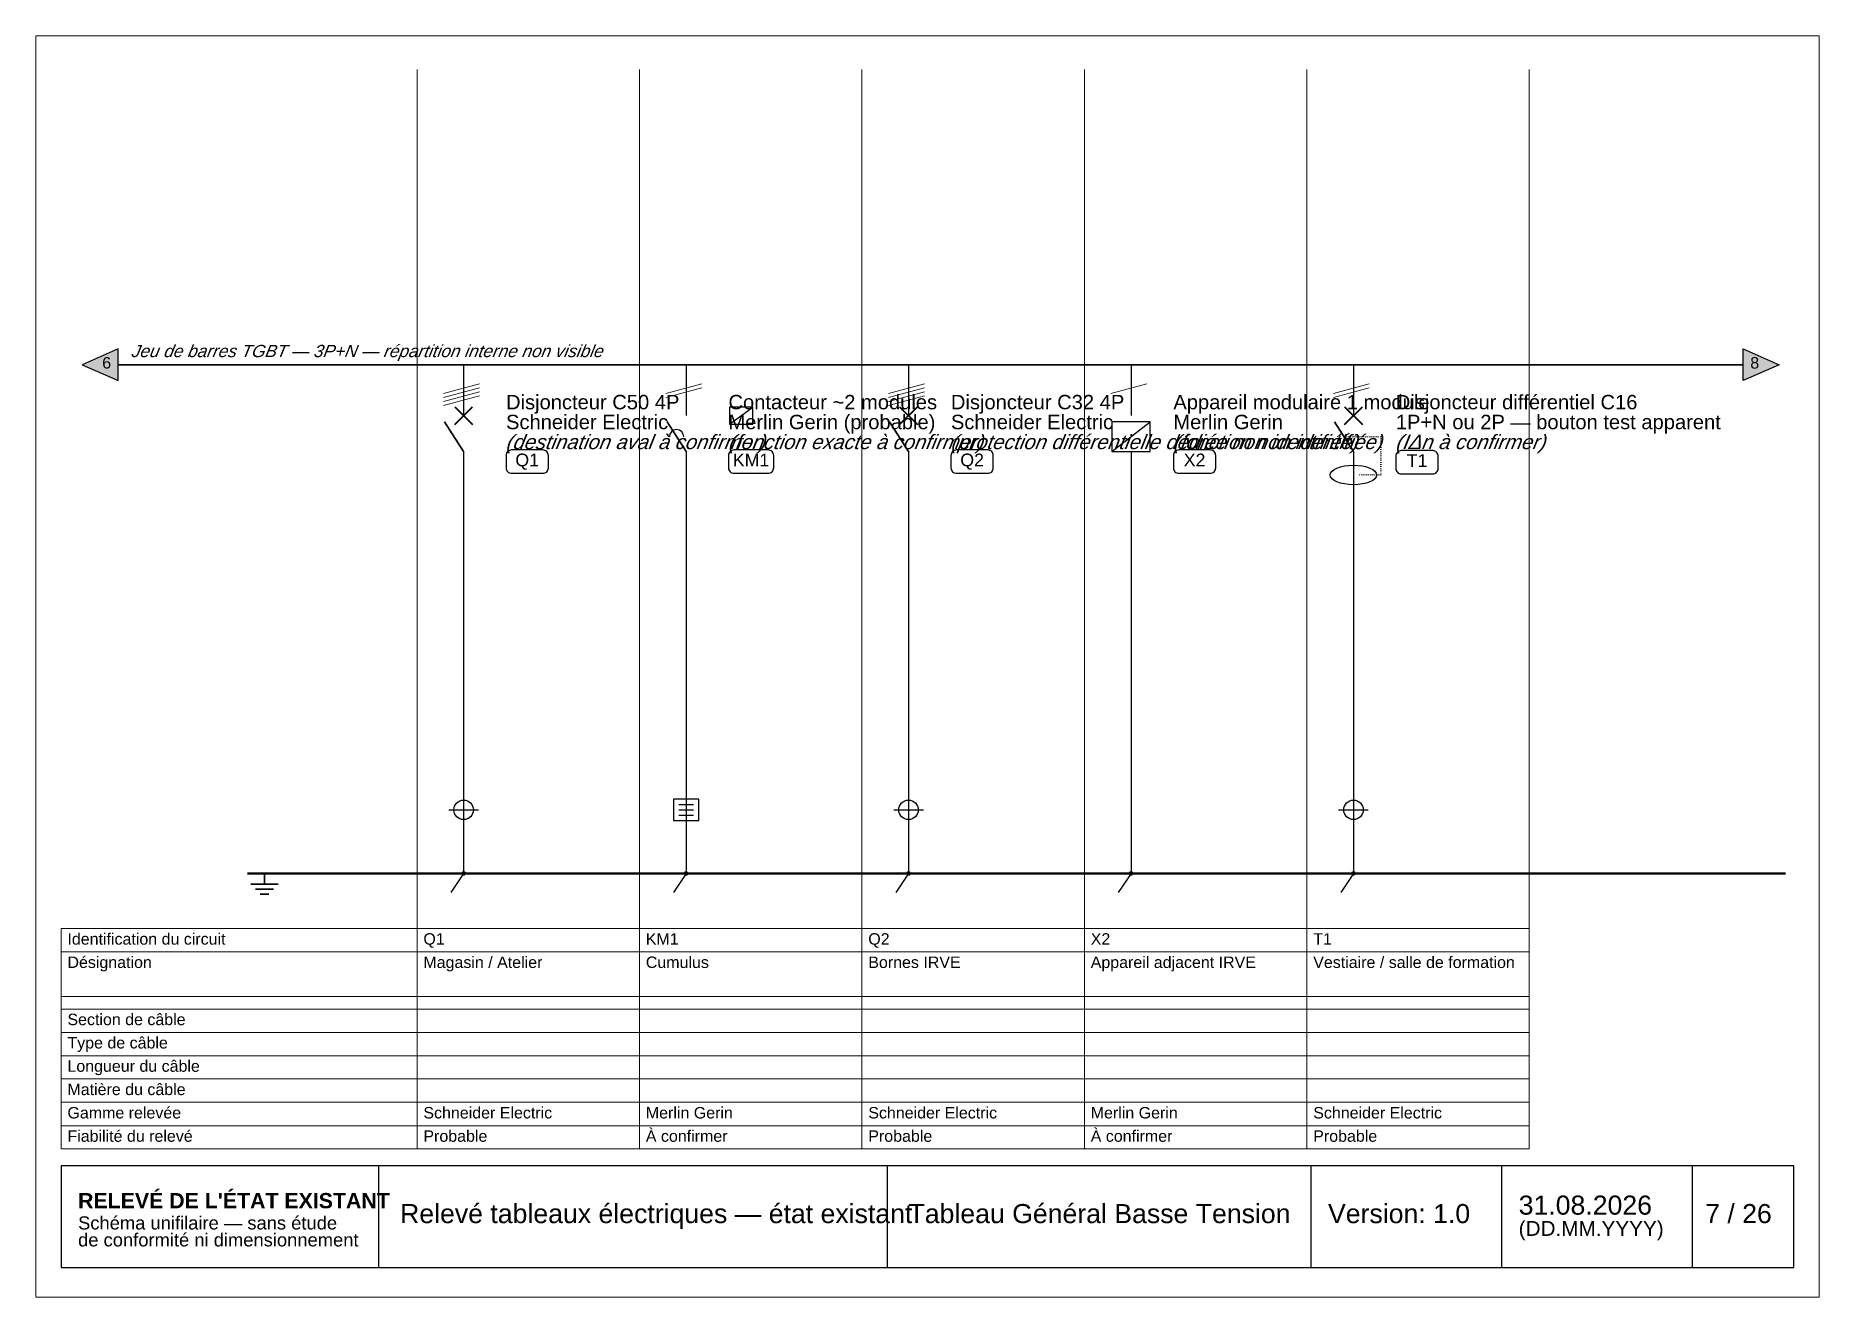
# Paper-space layout '07 - F07 TGBT (5-7)' of a CAD drawing. Header units: millimetres. Extents: x 0 to 297, y 0 to 210.
# The model-space entities are those that its viewports show. They can reach past a viewport. Long polylines and large blocks are cut down to what shows.
import ezdxf
from ezdxf.enums import TextEntityAlignment as Align

# ---------------------------------------------------------------- set-up
doc = ezdxf.new("R2010")
doc.units = ezdxf.units.MM
doc.header["$LTSCALE"] = 0.5
doc.linetypes.add('DASHED', pattern=[1.524, 1.27, -0.254])
doc.linetypes.add('DOT', pattern=[0.508, 0, -0.508])
for name, color, linetype, lineweight in [('RENVOIS_FOLIO', 5, 'CONTINUOUS', 25), ('SCHEMA', 7, 'CONTINUOUS', 35), ('SYMBOLES', 7, 'CONTINUOUS', 25), ('TERRE', 3, 'CONTINUOUS', 50), ('TEXTE', 7, 'CONTINUOUS', 13), ('TEXTE_A_CONFIRMER', 1, 'CONTINUOUS', 13), ('TRAME', 253, 'CONTINUOUS', 9)]:
    doc.layers.add(name, color=color, linetype=linetype, lineweight=lineweight)
doc.styles.add('SCHEMA', font='arial.ttf')
doc.styles.add('SCHEMA_GRAS', font='arialbd.ttf')
doc.styles.add('SCHEMA_ITAL', font='ariali.ttf')

msp = doc.modelspace()

# ---------------------------------------------------------------- hatches: boundary and pattern name
at = {"layer": 'RENVOIS_FOLIO'}
for points in [[(647.76, -72.13), (641.76, -74.78), (647.76, -77.42)], [(918.3, -72.13), (924.3, -74.78), (918.3, -77.42)]]:
    msp.add_hatch(color=7, dxfattribs=at).paths.add_polyline_path(points)
at = {"layer": 'SCHEMA'}
h = msp.add_hatch(color=7, dxfattribs=at)
edge = h.paths.add_edge_path()
edge.add_arc((705.26, -159.44), 0.388, 0, 360)
h = msp.add_hatch(color=7, dxfattribs=at)
edge = h.paths.add_edge_path()
edge.add_arc((742.3, -159.44), 0.388, 0, 360)
h = msp.add_hatch(color=7, dxfattribs=at)
edge = h.paths.add_edge_path()
edge.add_arc((779.34, -159.44), 0.388, 0, 360)
h = msp.add_hatch(color=7, dxfattribs=at)
edge = h.paths.add_edge_path()
edge.add_arc((816.39, -159.44), 0.388, 0, 360)
h = msp.add_hatch(color=7, dxfattribs=at)
edge = h.paths.add_edge_path()
edge.add_arc((853.43, -159.44), 0.388, 0, 360)

# ---------------------------------------------------------------- linework, layer by layer
at = {"layer": 'RENVOIS_FOLIO'}
for points in [[(647.76, -72.13), (641.76, -74.78), (647.76, -77.42)], [(918.3, -72.13), (924.3, -74.78), (918.3, -77.42)]]:
    msp.add_lwpolyline(points, close=True, dxfattribs=at)
at = {"layer": 'SCHEMA', "lineweight": 35}
for p, q in [((647.76, -74.78), (918.3, -74.78)), ((702.09, -84.3), (705.26, -89.24)), ((739.13, -84.3), (742.3, -89.24)), ((776.17, -84.3), (779.34, -89.24)), ((850.25, -84.3), (853.43, -89.24)), ((672.1, -159.44), (672.1, -161.21)), ((669.81, -161.21), (674.39, -161.21)), ((670.62, -162.06), (673.58, -162.06)), ((671.39, -162.9), (672.81, -162.9))]:
    msp.add_line(p, q, dxfattribs=at)
at = {"layer": 'SCHEMA', "lineweight": 30}
for p, q in [((705.26, -74.78), (705.26, -83.24)), ((742.3, -74.78), (742.3, -83.24)), ((779.34, -74.78), (779.34, -83.24)), ((816.39, -74.78), (816.39, -83.24)), ((853.43, -74.78), (853.43, -83.24)), ((749.53, -84.66), (753.42, -81.83)), ((813.21, -89.24), (819.56, -84.3)), ((705.26, -89.24), (705.26, -159.44)), ((742.3, -89.24), (742.3, -159.44)), ((779.34, -89.24), (779.34, -159.44)), ((816.39, -89.24), (816.39, -159.44)), ((853.43, -89.24), (853.43, -159.44)), ((705.26, -146.39), (705.26, -151.33)), ((741.07, -147.98), (743.54, -147.98)), ((779.34, -146.39), (779.34, -151.33)), ((853.43, -146.39), (853.43, -151.33)), ((702.79, -148.86), (707.73, -148.86)), ((741.07, -148.86), (743.54, -148.86)), ((741.07, -149.74), (743.54, -149.74)), ((776.88, -148.86), (781.81, -148.86)), ((850.96, -148.86), (855.9, -148.86)), ((705.26, -159.44), (703.14, -162.62)), ((742.3, -159.44), (740.19, -162.62)), ((779.34, -159.44), (777.23, -162.62)), ((816.39, -159.44), (814.27, -162.62)), ((853.43, -159.44), (851.31, -162.62))]:
    msp.add_line(p, q, dxfattribs=at)
at = {"layer": 'SCHEMA', "lineweight": 40}
for p, q in [((703.78, -84.73), (706.74, -81.76)), ((703.78, -81.76), (706.74, -84.73)), ((777.86, -84.73), (780.83, -81.76)), ((777.86, -81.76), (780.83, -84.73)), ((851.95, -84.73), (854.91, -81.76)), ((851.95, -81.76), (854.91, -84.73))]:
    msp.add_line(p, q, dxfattribs=at)
at = {"layer": 'SCHEMA', "lineweight": 30}
for points in [[(749.53, -84.66), (753.42, -84.66), (753.42, -81.83), (749.53, -81.83)], [(813.21, -89.24), (819.56, -89.24), (819.56, -84.3), (813.21, -84.3)], [(740.19, -150.62), (744.42, -150.62), (744.42, -147.1), (740.19, -147.1)]]:
    msp.add_lwpolyline(points, close=True, dxfattribs=at)
for centre in [(705.26, -148.86), (779.34, -148.86), (853.43, -148.86)]:
    msp.add_circle(centre, 1.62, dxfattribs=at)
msp.add_arc((740.72, -86.77), 1.2, 0, 180, dxfattribs=at)
msp.add_ellipse((853.43, -93.12), major_axis=(3.88, 0), ratio=0.418182, dxfattribs=at)
at = {"layer": 'SYMBOLES', "lineweight": 20}
for p, q in [((701.91, -79.54), (707.91, -77.95)), ((701.91, -80.21), (707.91, -78.62)), ((701.91, -80.88), (707.91, -79.29)), ((701.91, -81.55), (707.91, -79.96)), ((738.95, -79.54), (744.95, -77.95)), ((738.95, -80.21), (744.95, -78.62)), ((775.99, -79.54), (781.99, -77.95)), ((775.99, -80.21), (781.99, -78.62)), ((775.99, -80.88), (781.99, -79.29)), ((775.99, -81.55), (781.99, -79.96)), ((813.03, -79.54), (819.03, -77.95)), ((850.08, -79.54), (856.07, -77.95)), ((850.08, -80.21), (856.07, -78.62)), ((851.88, -86.77), (852.72, -86.14)), ((851.88, -86.77), (852.72, -87.41))]:
    msp.add_line(p, q, dxfattribs=at)
at = {"layer": 'SYMBOLES', "linetype": 'DOT', "lineweight": 20}
for p, q in [((851.88, -86.77), (858.01, -86.77)), ((858.01, -86.77), (858.01, -93.12)), ((858.01, -93.12), (854.13, -93.12))]:
    msp.add_line(p, q, dxfattribs=at)
at = {"layer": 'SYMBOLES', "lineweight": 15}
for p, q in [((638.23, -168.62), (882.71, -168.62)), ((638.23, -205.31), (638.23, -168.62)), ((697.5, -205.31), (697.5, -168.62)), ((734.54, -205.31), (734.54, -168.62)), ((771.58, -205.31), (771.58, -168.62)), ((808.62, -205.31), (808.62, -168.62)), ((845.67, -205.31), (845.67, -168.62)), ((882.71, -205.31), (882.71, -168.62)), ((638.23, -172.5), (882.71, -172.5)), ((638.23, -179.91), (882.71, -179.91)), ((638.23, -182.02), (882.71, -182.02)), ((638.23, -185.9), (882.71, -185.9)), ((638.23, -189.78), (882.71, -189.78)), ((638.23, -193.66), (882.71, -193.66)), ((638.23, -197.54), (882.71, -197.54)), ((638.23, -201.43), (882.71, -201.43)), ((638.23, -205.31), (882.71, -205.31))]:
    msp.add_line(p, q, dxfattribs=at)
at = {"layer": 'SYMBOLES', "lineweight": 25}
for p, q in [((691.15, -225.06), (691.15, -208.13)), ((775.82, -225.06), (775.82, -208.13)), ((846.37, -225.06), (846.37, -208.13)), ((878.12, -225.06), (878.12, -208.13)), ((909.87, -225.06), (909.87, -208.13))]:
    msp.add_line(p, q, dxfattribs=at)
for points in [[(713.23, -92.84), (718.45, -92.84, 0.414214), (719.37, -91.92), (719.37, -89.88, 0.414214), (718.45, -88.96), (713.23, -88.96, 0.414214), (712.32, -89.88), (712.32, -91.92, 0.414214)], [(750.28, -92.84), (755.97, -92.84, 0.414214), (756.89, -91.92), (756.89, -89.88, 0.414214), (755.97, -88.96), (750.28, -88.96, 0.414214), (749.36, -89.88), (749.36, -91.92, 0.414214)], [(787.32, -92.84), (792.54, -92.84, 0.414214), (793.46, -91.92), (793.46, -89.88, 0.414214), (792.54, -88.96), (787.32, -88.96, 0.414214), (786.4, -89.88), (786.4, -91.92, 0.414214)], [(824.36, -92.84), (829.58, -92.84, 0.414214), (830.5, -91.92), (830.5, -89.88, 0.414214), (829.58, -88.96), (824.36, -88.96, 0.414214), (823.44, -89.88), (823.44, -91.92, 0.414214)], [(861.4, -92.95), (866.62, -92.95, 0.414214), (867.54, -92.03), (867.54, -89.98, 0.414214), (866.62, -89.07), (861.4, -89.07, 0.414214), (860.48, -89.98), (860.48, -92.03, 0.414214)]]:
    msp.add_lwpolyline(points, format="xyb", close=True, dxfattribs=at)
msp.add_lwpolyline([(638.23, -225.06), (926.77, -225.06), (926.77, -208.13), (638.23, -208.13)], close=True, dxfattribs=at)
at = {"layer": 'TERRE', "color": 3}
msp.add_line((669.28, -159.44), (925.36, -159.44), dxfattribs=at)
at = {"layer": 'TERRE', "color": 2, "linetype": 'DASHED'}
msp.add_line((670.69, -159.44), (925.36, -159.44), dxfattribs=at)
at = {"layer": 'TRAME'}
for p, q in [((697.5, -205.31), (697.5, -25.64)), ((734.54, -205.31), (734.54, -25.64)), ((771.58, -205.31), (771.58, -25.64)), ((808.62, -205.31), (808.62, -25.64)), ((845.67, -205.31), (845.67, -25.64)), ((882.71, -205.31), (882.71, -25.64))]:
    msp.add_line(p, q, dxfattribs=at)

# ---------------------------------------------------------------- texts
at = {"layer": 'TEXTE', "style": 'SCHEMA'}
for s, height, p in [('6', 1.91, (645.82, -75.41)), ('8', 1.91, (920.24, -75.41)), ('Q1', 2.117, (715.84, -91.68)), ('KM1', 2.117, (753.12, -91.68)), ('Q2', 2.117, (789.93, -91.68)), ('X2', 2.117, (826.97, -91.68)), ('T1', 2.117, (864.01, -91.78))]:
    msp.add_text(s, height=height, dxfattribs=at).set_placement(p, align=Align.CENTER)
at = {"layer": 'TEXTE', "style": 'SCHEMA_ITAL', "oblique": 12}
msp.add_text('Jeu de barres TGBT — 3P+N — répartition interne non visible', height=2.0461, dxfattribs=at).set_placement((649.88, -73.51))
at = {"layer": 'TEXTE'}
for s, height, style, p in [('Disjoncteur C50 4P', 2.3989, 'SCHEMA', (712.32, -82.19)), ('Contacteur ~2 modules', 2.3989, 'SCHEMA', (749.36, -82.19)), ('Disjoncteur C32 4P', 2.3989, 'SCHEMA', (786.4, -82.19)), ('Appareil modulaire 1 module', 2.3989, 'SCHEMA', (823.44, -82.19)), ('Disjoncteur différentiel C16', 2.3989, 'SCHEMA', (860.48, -82.19)), ('Schneider Electric', 2.3989, 'SCHEMA', (712.32, -85.5)), ('Merlin Gerin (probable)', 2.3989, 'SCHEMA', (749.36, -85.5)), ('Schneider Electric', 2.3989, 'SCHEMA', (786.4, -85.5)), ('Merlin Gerin', 2.3989, 'SCHEMA', (823.44, -85.5)), ('1P+N ou 2P — bouton test apparent', 2.3989, 'SCHEMA', (860.48, -85.5)), ('Identification du circuit', 1.905, 'SCHEMA', (639.29, -171.3)), ('Q1', 1.905, 'SCHEMA', (698.56, -171.3)), ('KM1', 1.905, 'SCHEMA', (735.6, -171.3)), ('Q2', 1.905, 'SCHEMA', (772.64, -171.3)), ('X2', 1.905, 'SCHEMA', (809.68, -171.3)), ('T1', 1.905, 'SCHEMA', (846.73, -171.3)), ('Désignation', 1.905, 'SCHEMA', (639.29, -175.18)), ('Magasin / Atelier', 1.905, 'SCHEMA', (698.56, -175.18)), ('Cumulus', 1.905, 'SCHEMA', (735.6, -175.18)), ('Bornes IRVE', 1.905, 'SCHEMA', (772.64, -175.18)), ('Appareil adjacent IRVE', 1.905, 'SCHEMA', (809.68, -175.18)), ('Vestiaire / salle de formation', 1.905, 'SCHEMA', (846.73, -175.18)), ('Section de câble', 1.905, 'SCHEMA', (639.29, -184.7)), ('Type de câble', 1.905, 'SCHEMA', (639.29, -188.58)), ('Longueur du câble', 1.905, 'SCHEMA', (639.29, -192.46)), ('Matière du câble', 1.905, 'SCHEMA', (639.29, -196.34)), ('Gamme relevée', 1.905, 'SCHEMA', (639.29, -200.23)), ('Schneider Electric', 1.905, 'SCHEMA', (698.56, -200.23)), ('Merlin Gerin', 1.905, 'SCHEMA', (735.6, -200.23)), ('Schneider Electric', 1.905, 'SCHEMA', (772.64, -200.23)), ('Merlin Gerin', 1.905, 'SCHEMA', (809.68, -200.23)), ('Schneider Electric', 1.905, 'SCHEMA', (846.73, -200.23)), ('Fiabilité du relevé', 1.905, 'SCHEMA', (639.29, -204.11)), ('Probable', 1.905, 'SCHEMA', (698.56, -204.11)), ('Probable', 1.905, 'SCHEMA', (772.64, -204.11)), ('Probable', 1.905, 'SCHEMA', (846.73, -204.11)), ("RELEVÉ DE L'ÉTAT EXISTANT", 2.54, 'SCHEMA_GRAS', (641.06, -215.18)), ('31.08.2026', 3.175, 'SCHEMA', (880.94, -216.24)), ('Schéma unifilaire — sans étude', 2.1872, 'SCHEMA', (641.06, -218.71)), ('Relevé tableaux électriques — état existant', 3.175, 'SCHEMA', (694.68, -217.65)), ('Tableau Général Basse Tension', 3.175, 'SCHEMA', (779.34, -217.65)), ('Version: 1.0', 3.175, 'SCHEMA', (849.19, -217.65)), ('7 / 26', 3.175, 'SCHEMA', (911.99, -217.65)), ('de conformité ni dimensionnement', 2.1872, 'SCHEMA', (641.06, -221.53)), ('(DD.MM.YYYY)', 2.4694, 'SCHEMA', (880.94, -219.77))]:
    msp.add_text(s, height=height, dxfattribs=dict(at, style=style)).set_placement(p)
at = {"layer": 'TEXTE_A_CONFIRMER', "style": 'SCHEMA_ITAL', "oblique": 12}
for s, p in [('(destination aval à confirmer)', (712.32, -88.82)), ('(fonction exacte à confirmer)', (749.36, -88.82)), ('(protection différentielle dédiée non identifiée)', (786.4, -88.82)), ('(fonction non identifiée)', (823.44, -88.82)), ('(IΔn à confirmer)', (860.48, -88.82))]:
    msp.add_text(s, height=2.3989, dxfattribs=at).set_placement(p)
at = {"layer": 'TEXTE_A_CONFIRMER', "style": 'SCHEMA'}
for p in [(735.6, -204.11), (809.68, -204.11)]:
    msp.add_text('À confirmer', height=1.905, dxfattribs=at).set_placement(p)

psp = doc.layouts.new('07 - F07 TGBT (5-7)')

# ---------------------------------------------------------------- viewports
at = {"layer": 'VIEWPORTS'}
psp.add_viewport(center=(148.5, 105), size=(297, 210), view_center_point=(782.5, -125), view_height=210, dxfattribs=at)

doc.saveas('drawing.dxf')
